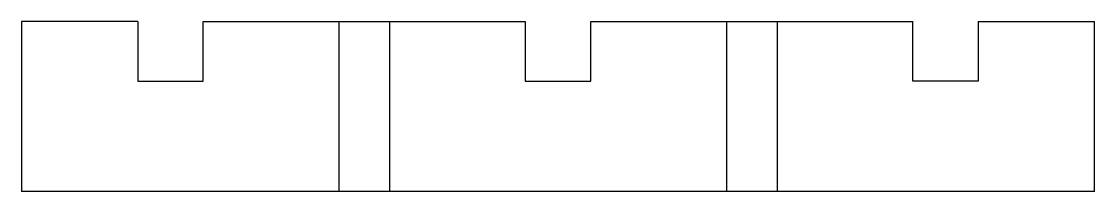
# Model space of a CAD drawing. Header units: millimetres. Extents: x 0 to 180, y 0 to 29.
import ezdxf

# ---------------------------------------------------------------- set-up
doc = ezdxf.new("R2010")
doc.units = ezdxf.units.MM
doc.layers.add('CONDUCTOR', color=7, linetype='Continuous')

# ---------------------------------------------------------------- blocks, each defined once
blk = doc.blocks.new('M3')
at = {"layer": 'CONDUCTOR', "color": 8, "linetype": 'Continuous'}
for p, q in [((0, 28.55), (0, 0)), ((180, 0), (180, 28.55)), ((180, 28.55), (180, 28.55))]:
    blk.add_line(p, q, dxfattribs=at)
at = {"layer": 'CONDUCTOR', "color": 8, "ltscale": 100}
for p, q in [((30.5, 28.55), (84.5, 28.55)), ((53.25, 28.55), (53.25, 0)), ((61.75, 28.55), (61.75, 0)), ((95.5, 28.55), (149.5, 28.55)), ((118.25, 28.55), (118.25, 0)), ((126.75, 28.55), (126.75, 0)), ((180, 0), (0, 0))]:
    blk.add_line(p, q, dxfattribs=at)
at = {"layer": 'CONDUCTOR', "color": 8, "linetype": 'Continuous'}
for points in [[(19.5, 28.55), (0, 28.55)], [(160.5, 28.55), (180, 28.55)]]:
    blk.add_lwpolyline(points, dxfattribs=at)
at = {"layer": 'CONDUCTOR', "color": 8, "ltscale": 100}
for points in [[(19.5, 28.55), (19.5, 18.55), (19.5, 18.55), (19.5, 18.55), (30.5, 18.55), (30.5, 18.55), (30.5, 18.55), (30.5, 28.55)], [(84.5, 28.55), (84.5, 18.55), (84.5, 18.55), (84.5, 18.55), (95.5, 18.55), (95.5, 18.55), (95.5, 18.55), (95.5, 28.55)], [(160.5, 28.55), (160.5, 18.55), (160.5, 18.55), (160.5, 18.55), (149.5, 18.55), (149.5, 18.55), (149.5, 18.55), (149.5, 28.55)]]:
    blk.add_lwpolyline(points, dxfattribs=at)

msp = doc.modelspace()

# ---------------------------------------------------------------- block references
msp.add_blockref('M3', (0, 0))

doc.saveas('drawing.dxf')
